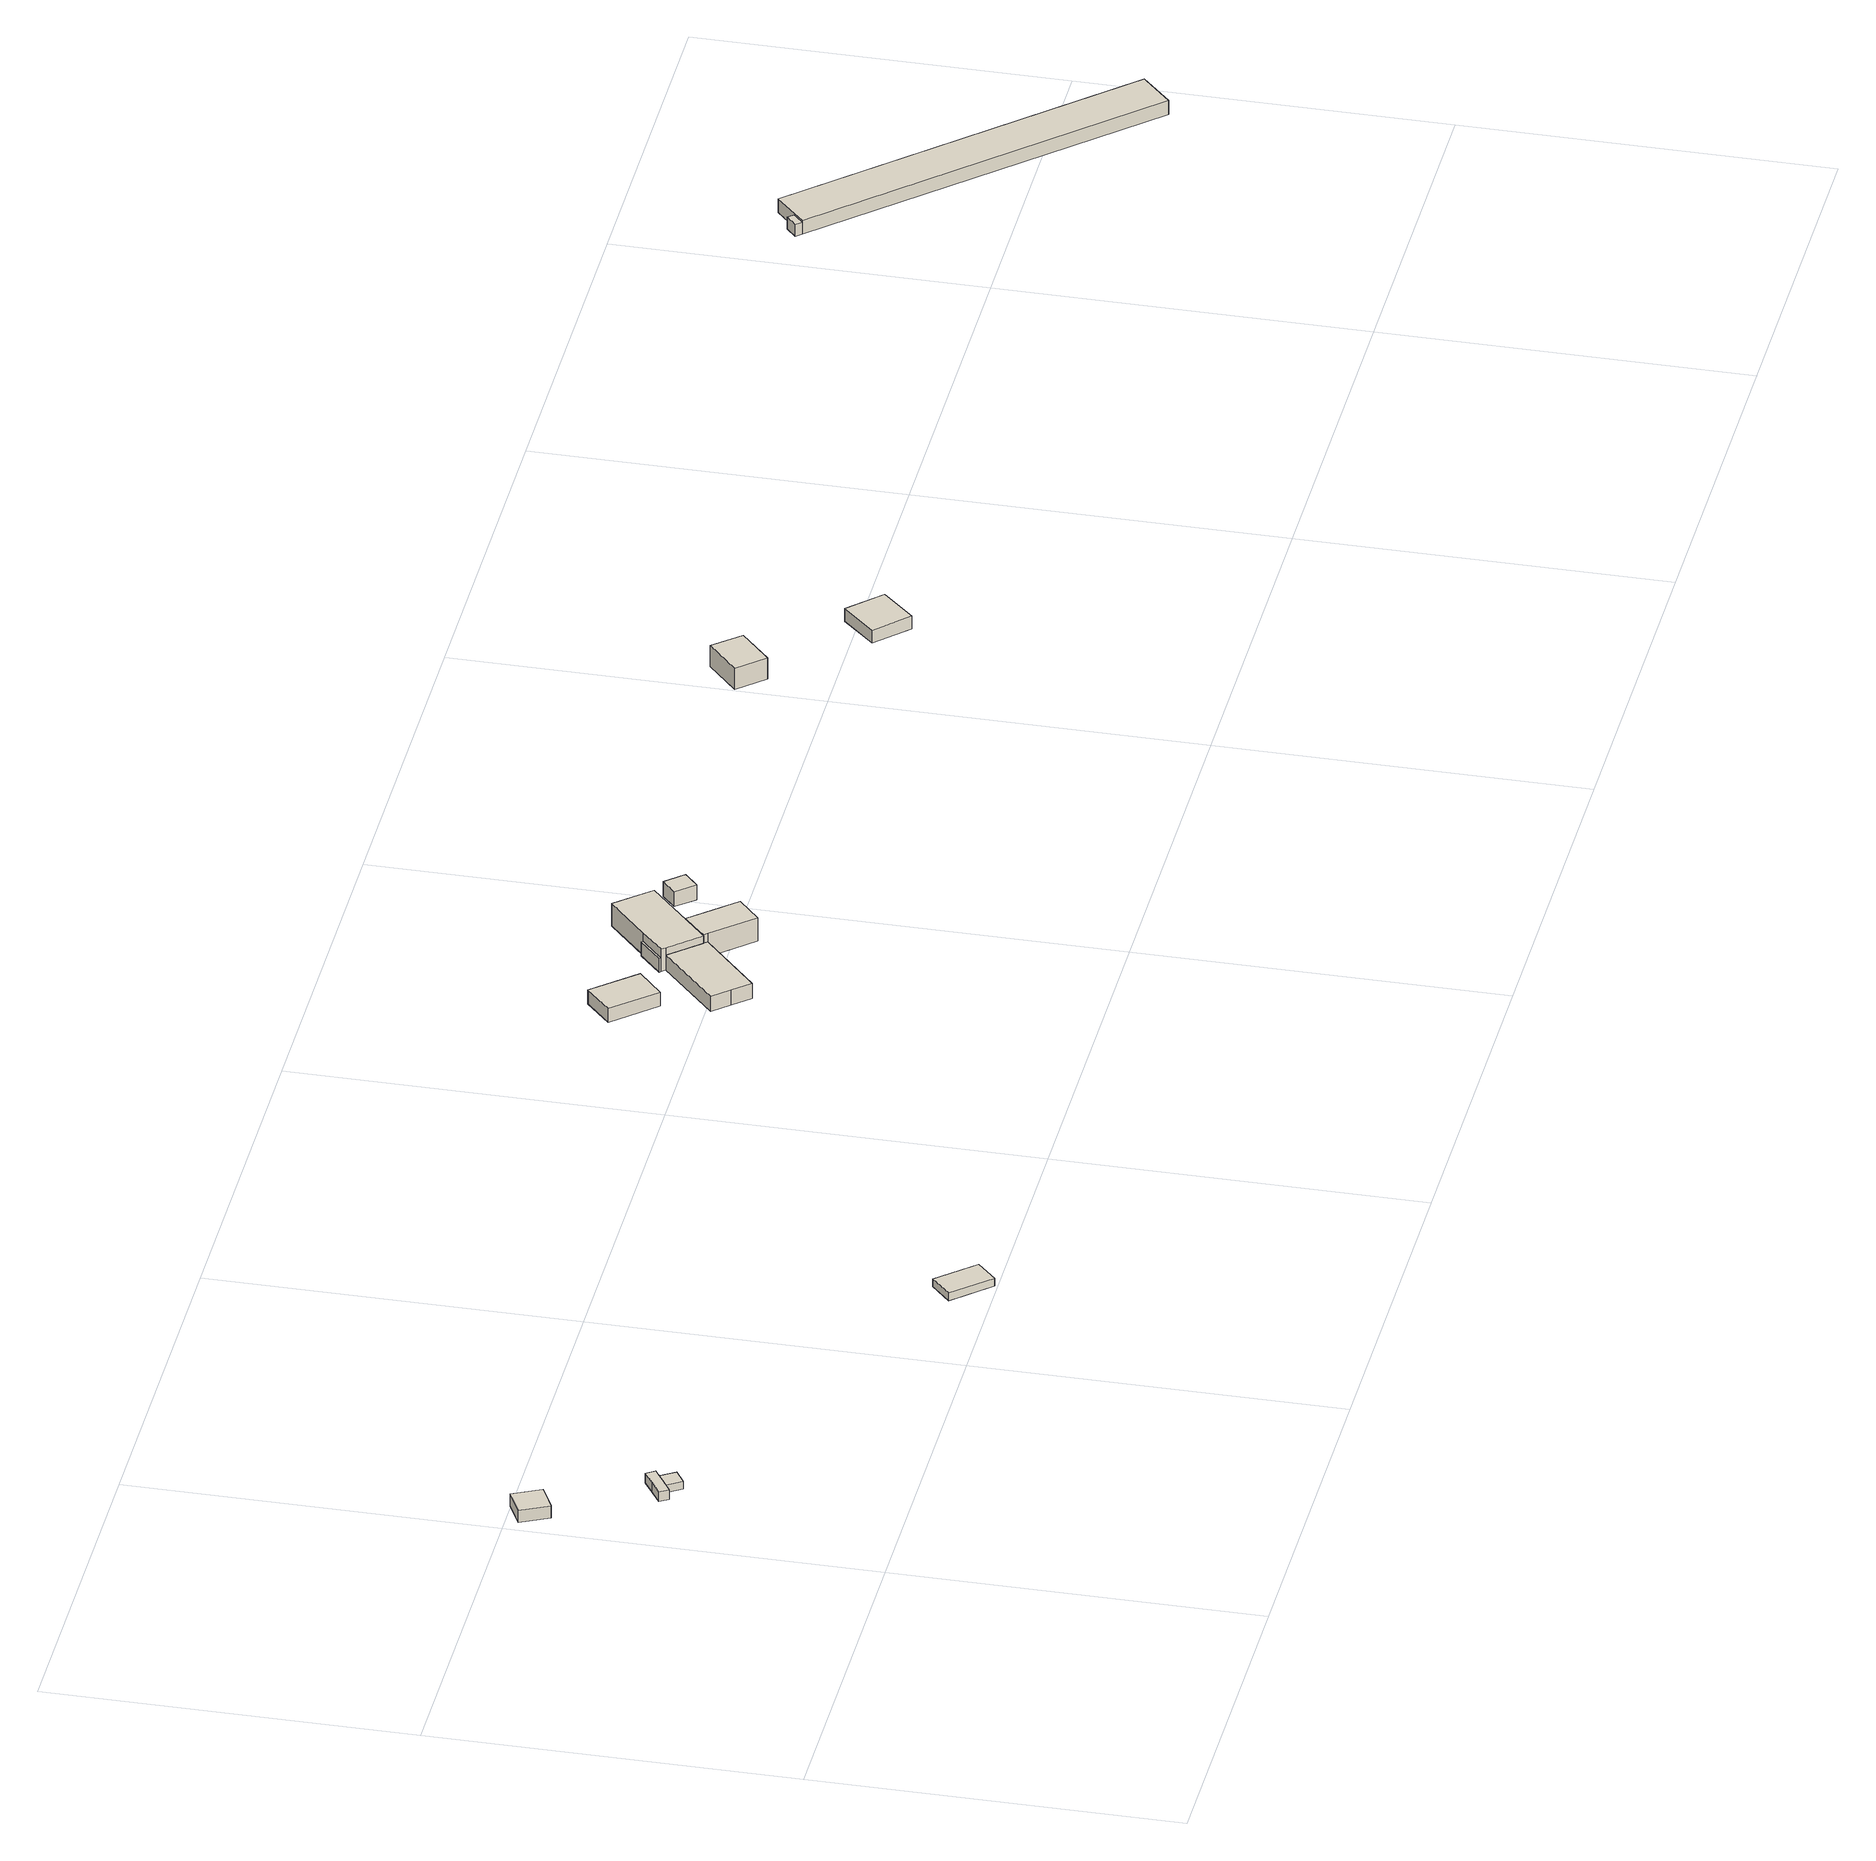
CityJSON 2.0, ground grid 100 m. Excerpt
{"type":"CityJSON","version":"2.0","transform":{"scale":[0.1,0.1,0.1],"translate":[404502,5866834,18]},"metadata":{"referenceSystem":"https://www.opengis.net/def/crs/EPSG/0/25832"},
"CityObjects":{
"building1":{"type":"Building","attributes":{"Gemeindeschluessel":"03454005","AbsoluteHoehe":"20.547","MittlereTraufHoehe":"23.099","Firsthoehe":"25.358","function":"31001_2000","roofType":"3100","measuredHeight":4.81},"address":[{"country":"Germany","locality":"Börger"}],"children":["building1-1"],"geometry":[{"type":"MultiSurface","lod":"1","boundaries":[[[0,1,2,3]],[[4,5,6,7]],[[4,7,3,2]],[[5,4,2,1]],[[6,5,1,0]],[[3,8,9,10,6,0]],[[8,7,10,9]]]}]},
"building1-1":{"type":"BuildingPart","attributes":{"AbsoluteHoehe":"20.547","MittlereTraufHoehe":"23.099","Firsthoehe":"23.099","roofType":"1000","measuredHeight":2.55},"parents":["building1"],"geometry":[{"type":"MultiSurface","lod":"1","boundaries":[[[8,11,12,9]],[[13,14,7,10]],[[13,10,9,12]],[[14,13,12,11]],[[7,14,11,8]],[[9,10,7,8]]]}]},
"building2":{"type":"Building","attributes":{"Gemeindeschluessel":"03454005","AbsoluteHoehe":"20.169","MittlereTraufHoehe":"22.956","Firsthoehe":"23.707","function":"31001_1000","roofType":"3100","measuredHeight":3.54},"address":[{"country":"Germany","locality":"Börger"}],"children":["building2-1"],"geometry":[{"type":"MultiSurface","lod":"1","boundaries":[[[15,16,17,18,19,20,21,22,23]],[[24,25,26,27,28,29,30,31,32]],[[24,32,23,22]],[[25,24,22,21]],[[26,25,21,20]],[[27,26,20,19]],[[28,27,19,18]],[[17,33,34,18]],[[16,35,33,17]],[[31,30,16,15]],[[32,31,15,23]],[[33,29,28,34]],[[30,29,33,35]]]}]},
"building2-1":{"type":"BuildingPart","attributes":{"AbsoluteHoehe":"20.169","MittlereTraufHoehe":"22.454","Firsthoehe":"22.454","roofType":"1000","measuredHeight":2.29},"parents":["building2"],"geometry":[{"type":"MultiSurface","lod":"1","boundaries":[[[36,37,34,35,38]],[[30,28,39,40,31]],[[30,31,38,35]],[[39,28,34,37]],[[40,39,37,36]],[[31,40,36,38]],[[34,28,29,33]],[[33,29,30,35]]]}]},
"building3":{"type":"Building","attributes":{"Gemeindeschluessel":"03454005","AbsoluteHoehe":"20.051","MittlereTraufHoehe":"22.434","Firsthoehe":"22.434","function":"31001_2000","roofType":"1000","measuredHeight":2.38},"address":[{"country":"Germany","locality":"Börger"}],"geometry":[{"type":"MultiSurface","lod":"1","boundaries":[[[41,42,43,44]],[[45,46,47,48]],[[45,48,44,43]],[[46,45,43,42]],[[47,46,42,41]],[[48,47,41,44]]]}]},
"building4":{"type":"Building","attributes":{"Gemeindeschluessel":"03454005","AbsoluteHoehe":"19.678","MittlereTraufHoehe":"22.865","Firsthoehe":"24.916","function":"31001_2000","roofType":"3100","measuredHeight":5.24},"address":[{"country":"Germany","locality":"Börger"}],"geometry":[{"type":"MultiSurface","lod":"1","boundaries":[[[49,50,51,52]],[[53,54,55,56]],[[53,56,52,51]],[[54,53,51,50]],[[55,54,50,49]],[[56,55,49,52]]]}]},
"building5":{"type":"Building","attributes":{"Gemeindeschluessel":"03454005","AbsoluteHoehe":"19.417","MittlereTraufHoehe":"24.17","Firsthoehe":"28.777","function":"31001_2000","roofType":"5000","measuredHeight":9.36},"address":[{"country":"Germany","locality":"Börger"}],"children":["building5-1","building5-2"],"geometry":[{"type":"MultiSurface","lod":"1","boundaries":[[[57,58,59,60,61,62,63,64]],[[65,66,67,68,69,70,71,72]],[[65,72,64,63]],[[62,73,74,63]],[[67,66,62,61]],[[68,67,61,60]],[[69,68,60,59]],[[70,69,59,58]],[[71,70,58,57]],[[64,75,76,77,57]],[[73,66,65,74]],[[75,72,78,76]],[[76,78,71,77]]]}]},
"building5-1":{"type":"BuildingPart","attributes":{"AbsoluteHoehe":"19.417","MittlereTraufHoehe":"23.595","Firsthoehe":"23.595","roofType":"1000","measuredHeight":4.18},"parents":["building5"],"geometry":[{"type":"MultiSurface","lod":"1","boundaries":[[[74,73,79,80]],[[81,66,65,82]],[[81,82,80,79]],[[66,81,79,73]],[[82,65,74,80]],[[65,66,73,74]]]}]},
"building5-2":{"type":"BuildingPart","attributes":{"AbsoluteHoehe":"19.417","MittlereTraufHoehe":"23.489","Firsthoehe":"25.067","roofType":"3100","measuredHeight":5.65},"parents":["building5"],"geometry":[{"type":"MultiSurface","lod":"1","boundaries":[[[76,75,83,84,85,86,77]],[[87,88,89,90,72,78,71]],[[87,71,77,86]],[[88,87,86,85]],[[89,88,85,84]],[[90,89,84,83]],[[72,90,83,75]],[[76,78,72,75]],[[71,78,76,77]]]}]},
"building6":{"type":"Building","attributes":{"Gemeindeschluessel":"03454005","AbsoluteHoehe":"19.532","MittlereTraufHoehe":"24.9","Firsthoehe":"28.46","function":"31001_1000","roofType":"5000","measuredHeight":8.93},"address":[{"country":"Germany","locality":"Börger","thoroughfareNumber":"13","thoroughfareName":"Breddenberger Straße"}],"children":["building6-1"],"geometry":[{"type":"MultiSurface","lod":"1","boundaries":[[[91,92,93,94,95,96,97,98]],[[99,100,101,102,103,104,105,106]],[[99,106,98,97]],[[100,99,97,96]],[[101,100,96,95]],[[102,101,95,94]],[[93,107,108,94]],[[104,103,93,92]],[[105,104,92,91]],[[106,105,91,98]],[[107,103,102,108]]]}]},
"building6-1":{"type":"BuildingPart","attributes":{"AbsoluteHoehe":"19.532","MittlereTraufHoehe":"24.455","Firsthoehe":"24.455","roofType":"1000","measuredHeight":4.92},"parents":["building6"],"geometry":[{"type":"MultiSurface","lod":"1","boundaries":[[[107,109,110,108]],[[111,112,103,102]],[[111,102,108,110]],[[112,111,110,109]],[[103,112,109,107]],[[102,103,107,108]]]}]},
"building7":{"type":"Building","attributes":{"Gemeindeschluessel":"03454005","AbsoluteHoehe":"19.271","MittlereTraufHoehe":"23.757","Firsthoehe":"25.69","function":"31001_2000","roofType":"2100","measuredHeight":6.42},"address":[{"country":"Germany","locality":"Börger"}],"geometry":[{"type":"MultiSurface","lod":"1","boundaries":[[[113,114,115,116]],[[117,118,119,120]],[[117,120,116,115]],[[118,117,115,114]],[[119,118,114,113]],[[120,119,113,116]]]}]},
"building8":{"type":"Building","attributes":{"Gemeindeschluessel":"03454005","AbsoluteHoehe":"18.982","MittlereTraufHoehe":"22.644","Firsthoehe":"28.11","function":"31001_1000","roofType":"3100","measuredHeight":9.13},"address":[{"country":"Germany","locality":"Börger","thoroughfareNumber":"20","thoroughfareName":"Breddenberger Straße"}],"children":["building8-1"],"geometry":[{"type":"MultiSurface","lod":"1","boundaries":[[[121,122,123,124]],[[125,126,127,128]],[[125,128,124,123]],[[126,125,123,122]],[[127,126,122,121]],[[124,129,130,131,127,121]],[[129,128,131,130]]]}]},
"building8-1":{"type":"BuildingPart","attributes":{"AbsoluteHoehe":"18.982","MittlereTraufHoehe":"22.644","Firsthoehe":"22.644","roofType":"1000","measuredHeight":3.66},"parents":["building8"],"geometry":[{"type":"MultiSurface","lod":"1","boundaries":[[[132,133,134,130,129,135]],[[128,131,136,137,138,139]],[[128,139,135,129]],[[136,131,130,134]],[[137,136,134,133]],[[138,140,141,132]],[[139,138,132,135]],[[130,131,128,129]]]}]},
"building9":{"type":"Building","attributes":{"Gemeindeschluessel":"03454005","AbsoluteHoehe":"19.152","MittlereTraufHoehe":"21.328","Firsthoehe":"24.791","function":"31001_2000","roofType":"5000","measuredHeight":5.64},"address":[{"country":"Germany","locality":"Börger"}],"geometry":[{"type":"MultiSurface","lod":"1","boundaries":[[[142,143,144,145]],[[146,147,148,149]],[[146,149,145,144]],[[147,146,144,143]],[[148,147,143,142]],[[149,148,142,145]]]}]},
"building10":{"type":"Building","attributes":{"Gemeindeschluessel":"03454005","AbsoluteHoehe":"18.14","MittlereTraufHoehe":"21.667","Firsthoehe":"22.963","function":"31001_2000","roofType":"3100","measuredHeight":4.82},"address":[{"country":"Germany","locality":"Börger"}],"children":["building10-1"],"geometry":[{"type":"MultiSurface","lod":"1","boundaries":[[[150,151,152,153]],[[154,155,156,157]],[[154,157,153,152]],[[155,154,152,151]],[[156,155,151,150]],[[153,157,158,159,160,150]],[[159,158,156,160]]]}]},
"building10-1":{"type":"BuildingPart","attributes":{"AbsoluteHoehe":"18.14","MittlereTraufHoehe":"21.667","Firsthoehe":"21.667","roofType":"1000","measuredHeight":3.53},"parents":["building10"],"geometry":[{"type":"MultiSurface","lod":"1","boundaries":[[[161,160,159,162]],[[158,156,163,164]],[[158,164,162,159]],[[163,156,160,161]],[[164,163,161,162]],[[156,158,159,160]]]}]}
},
"vertices":[
[74,995,62],[2,959,62],[41,881,62],[113,917,62],[41,881,25],[2,959,25],[74,995,25],[113,917,25],[113,917,51],[105,933,51],[105,933,25],
[126,923,51],[118,940,51],[118,940,25],[126,923,25],
[221,622,51],[221,623,51],[234,631,51],[261,649,51],[274,657,51],[258,681,51],[218,655,51],[178,629,51],[193,605,51],[178,629,22],[218,655,22],[258,681,22],[274,657,22],[261,649,22],[234,631,22],[221,623,22],[221,622,22],[193,605,22],[234,631,45],[261,649,45],[221,623,45],
[249,580,45],[289,606,45],[221,622,45],[289,606,22],[249,580,22],
[1263,103,44],[1356,3,44],[1413,56,44],[1320,157,44],[1413,56,21],[1356,3,21],[1263,103,21],[1320,157,21],
[2376,1228,59],[2479,1114,59],[2555,1182,59],[2452,1297,59],[2555,1182,17],[2479,1114,17],[2376,1228,17],[2452,1297,17],
[2728,1054,82],[2795,1115,82],[2913,1222,82],[2871,1269,82],[2829,1315,82],[2710,1207,82],[2644,1147,82],[2653,1137,82],[2644,1147,14],[2710,1207,14],[2829,1315,14],[2871,1269,14],[2913,1222,14],[2795,1115,14],[2728,1054,14],[2653,1137,14],[2710,1207,56],[2644,1147,56],[2653,1137,60],[2695,1091,60],[2728,1054,60],[2695,1091,14],
[2707,1212,56],[2640,1151,56],[2707,1212,14],[2640,1151,14],
[2485,984,60],[2526,939,60],[2567,893,60],[2736,1045,60],[2736,1045,14],[2567,893,14],[2526,939,14],[2485,984,14],
[2836,935,85],[2903,995,85],[2877,1024,85],[2851,1052,85],[2795,1115,85],[2761,1084,85],[2728,1054,85],[2736,1045,85],[2728,1054,15],[2761,1084,15],[2795,1115,15],[2851,1052,15],[2877,1024,15],[2903,995,15],[2836,935,15],[2736,1045,15],[2877,1024,65],[2851,1052,65],
[2886,1031,65],[2860,1060,65],[2860,1060,15],[2886,1031,15],
[2997,1129,58],[3039,1167,58],[2994,1216,58],[2953,1178,58],[2994,1216,13],[3039,1167,13],[2997,1129,13],[2953,1178,13],
[4087,1326,74],[3994,1242,74],[4060,1170,74],[4152,1253,74],[4060,1170,10],[3994,1242,10],[4087,1326,10],[4152,1253,10],[4152,1253,46],[4134,1273,46],[4134,1273,10],
[4149,1259,46],[4162,1270,46],[4148,1285,46],[4153,1254,46],[4148,1285,10],[4162,1270,10],[4149,1259,10],[4153,1254,10],[4161,1270,10],[4161,1270,46],
[4452,948,51],[4365,1033,51],[4279,944,51],[4366,859,51],[4279,944,12],[4365,1033,12],[4452,948,12],[4366,859,12],
[6151,1523,43],[6899,727,43],[6986,809,43],[6238,1605,43],[6986,809,1],[6899,727,1],[6151,1523,1],[6238,1605,1],[6181,1551,1],[6181,1551,37],[6151,1523,37],
[6137,1539,37],[6167,1567,37],[6137,1539,1],[6167,1567,1]
]}
